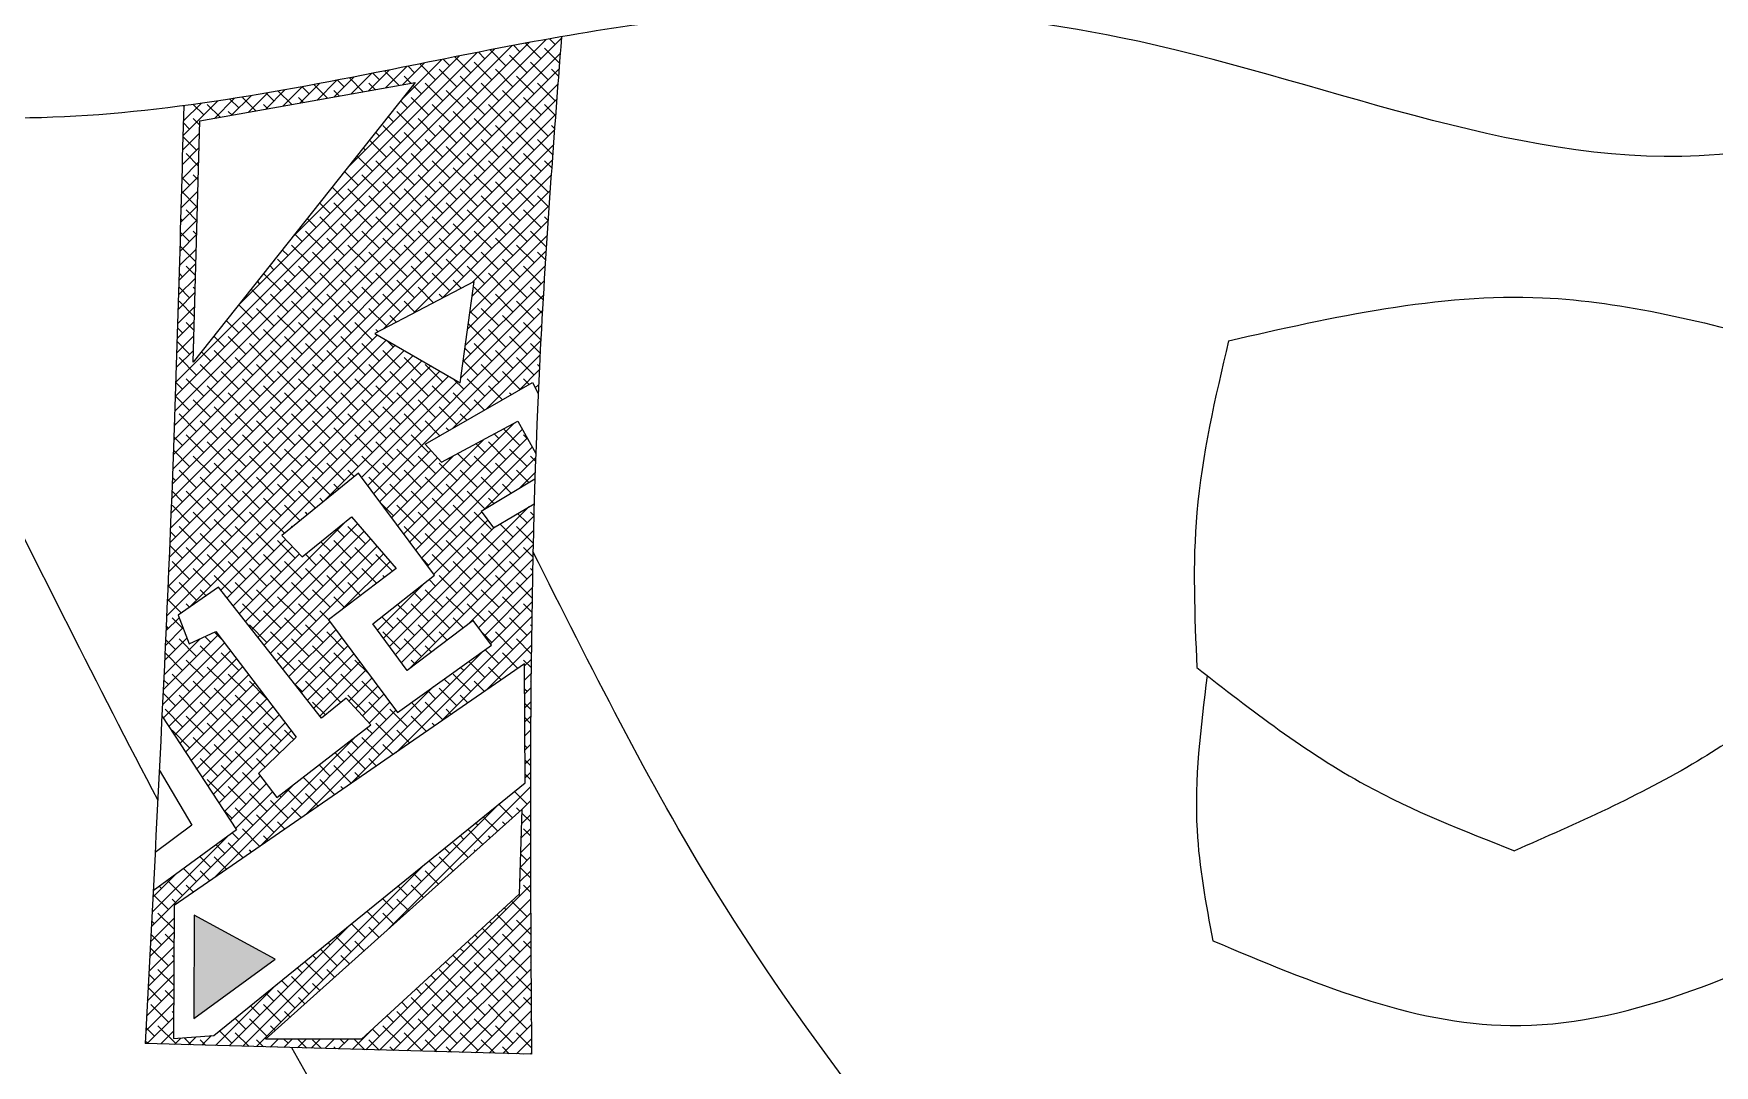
# Model space of a CAD drawing. Header units: inches. Extents: x -573 to 160, y -1 to 711.
# Drawn here: x 5.882 to 7.573, y 1.347 to 2.385 of the extents above; entities that cross this region are included whole.
import ezdxf

# ---------------------------------------------------------------- set-up
doc = ezdxf.new("R2010")
doc.units = ezdxf.units.IN
doc.header["$MEASUREMENT"] = 0
doc.layers.add('HarbyDwg', color=5, linetype='Continuous')

msp = doc.modelspace()

# ---------------------------------------------------------------- hatches: boundary and pattern name
at = {"layer": 'HarbyDwg'}
h = msp.add_hatch(color=256, dxfattribs=at)
h.dxf.hatch_style = 1
h.paths.add_polyline_path([(6.12521, 1.45403), (6.04377, 1.49827), (6.04322, 1.39449)])

# ---------------------------------------------------------------- linework, layer by layer
at = {"layer": 'HarbyDwg', "linetype": 'Continuous'}
for p, q in [((6.02362, 1.99051), (6.41302, 2.37992)), ((6.02413, 2.00517), (6.39792, 2.37896)), ((6.02463, 2.01981), (6.38064, 2.37581)), ((6.02512, 2.03444), (6.36324, 2.37256)), ((6.08767, 2.11113), (6.34576, 2.36922)), ((6.35729, 2.35247), (6.34139, 2.36837)), ((6.37143, 2.36661), (6.36513, 2.37292)), ((6.39265, 2.35954), (6.37704, 2.37515)), ((6.41114, 2.35519), (6.39618, 2.37015)), ((6.40679, 2.37368), (6.40097, 2.3795)), ((6.41314, 2.38147), (6.413, 2.38162)), ((6.0231, 1.97585), (6.41186, 2.36461)), ((6.14231, 2.17991), (6.32819, 2.3658)), ((6.19695, 2.24869), (6.31057, 2.36232)), ((6.23611, 2.33029), (6.25753, 2.3517)), ((6.25158, 2.31747), (6.29291, 2.35879)), ((6.25333, 2.33336), (6.27522, 2.35525)), ((6.26537, 2.3454), (6.25881, 2.35196)), ((6.28658, 2.33833), (6.27059, 2.35432)), ((6.30072, 2.35247), (6.29415, 2.35904)), ((6.32194, 2.3454), (6.30594, 2.3614)), ((6.34315, 2.33833), (6.32547, 2.35601)), ((6.33608, 2.35954), (6.32956, 2.36606)), ((6.37851, 2.3454), (6.36083, 2.36308)), ((6.39972, 2.33833), (6.38204, 2.35601)), ((6.02201, 1.94648), (6.40954, 2.33401)), ((6.02256, 1.96117), (6.4107, 2.34931)), ((6.15004, 2.31493), (6.16964, 2.33452)), ((6.17776, 2.31987), (6.16414, 2.33349)), ((6.16726, 2.318), (6.18709, 2.33783)), ((6.18447, 2.32107), (6.20461, 2.34121)), ((6.19466, 2.33126), (6.18793, 2.33799)), ((6.21376, 2.3263), (6.19978, 2.34027)), ((6.20169, 2.32414), (6.22221, 2.34467)), ((6.2189, 2.32721), (6.23985, 2.34817)), ((6.22576, 2.32844), (6.21941, 2.33479)), ((6.23001, 2.33833), (6.22343, 2.34491)), ((6.24976, 2.33272), (6.23523, 2.34725)), ((6.26176, 2.33486), (6.25476, 2.34186)), ((6.29365, 2.31711), (6.27597, 2.33479)), ((6.30779, 2.33126), (6.29012, 2.34893)), ((6.32901, 2.32419), (6.31133, 2.34186)), ((6.35022, 2.31711), (6.33254, 2.33479)), ((6.36436, 2.33126), (6.34669, 2.34893)), ((6.38558, 2.32419), (6.3679, 2.34186)), ((6.40679, 2.31711), (6.38911, 2.33479)), ((6.41015, 2.34204), (6.40325, 2.34893)), ((6.02145, 1.93177), (6.40839, 2.31871)), ((6.03232, 2.28206), (6.06732, 2.31706)), ((6.06398, 2.29957), (6.08404, 2.31963)), ((6.08859, 2.31004), (6.07969, 2.31895)), ((6.08119, 2.30264), (6.1009, 2.32235)), ((6.10575, 2.30702), (6.09213, 2.32065)), ((6.0984, 2.30571), (6.1179, 2.32521)), ((6.11562, 2.30878), (6.13503, 2.3282)), ((6.12395, 2.31711), (6.11615, 2.32491)), ((6.14175, 2.31345), (6.12821, 2.32699)), ((6.13283, 2.31186), (6.15228, 2.3313)), ((6.15376, 2.31559), (6.1487, 2.32065)), ((6.1593, 2.32419), (6.1522, 2.33129)), ((6.18976, 2.32201), (6.18405, 2.32772)), ((6.2583, 2.31004), (6.25127, 2.31707)), ((6.27951, 2.30297), (6.26183, 2.32065)), ((6.27244, 2.32419), (6.26379, 2.33284)), ((6.31487, 2.31004), (6.29719, 2.32772)), ((6.33608, 2.30297), (6.3184, 2.32065)), ((6.37143, 2.31004), (6.35376, 2.32772)), ((6.39265, 2.30297), (6.37497, 2.32065)), ((6.02087, 1.91706), (6.40725, 2.30343)), ((6.03271, 2.29659), (6.05077, 2.31465)), ((6.0331, 2.31112), (6.03438, 2.3124)), ((6.05324, 2.30297), (6.04269, 2.31352)), ((6.06975, 2.3006), (6.05677, 2.31358)), ((6.08175, 2.30274), (6.07798, 2.30651)), ((6.11775, 2.30917), (6.11334, 2.31358)), ((6.24416, 2.2959), (6.23875, 2.30131)), ((6.26537, 2.28883), (6.24769, 2.30651)), ((6.30072, 2.2959), (6.28305, 2.31358)), ((6.32194, 2.28883), (6.30426, 2.30651)), ((6.35729, 2.2959), (6.33961, 2.31358)), ((6.37851, 2.28883), (6.36083, 2.30651)), ((6.40718, 2.30258), (6.39618, 2.31358)), ((6.02029, 1.90233), (6.40611, 2.28815)), ((6.03193, 2.26753), (6.04892, 2.28452)), ((6.03909, 2.28883), (6.03267, 2.29525)), ((6.04916, 2.29291), (6.04263, 2.29944)), ((6.23001, 2.28176), (6.22622, 2.28555)), ((6.25123, 2.27469), (6.23355, 2.29237)), ((6.27244, 2.26762), (6.25476, 2.28529)), ((6.28658, 2.28176), (6.2689, 2.29944)), ((6.30779, 2.27469), (6.29012, 2.29237)), ((6.32901, 2.26762), (6.31133, 2.28529)), ((6.34315, 2.28176), (6.32547, 2.29944)), ((6.36436, 2.27469), (6.34669, 2.29237)), ((6.38558, 2.26762), (6.3679, 2.28529)), ((6.39972, 2.28176), (6.38204, 2.29944)), ((6.40621, 2.28941), (6.40325, 2.29237)), ((6.01969, 1.88759), (6.40499, 2.27289)), ((6.03154, 2.25299), (6.04852, 2.26997)), ((6.04617, 2.26762), (6.03231, 2.28148)), ((6.21587, 2.26762), (6.2137, 2.26979)), ((6.23708, 2.26055), (6.21996, 2.27767)), ((6.2583, 2.25347), (6.24062, 2.27115)), ((6.29365, 2.26055), (6.27597, 2.27822)), ((6.31487, 2.25347), (6.29719, 2.27115)), ((6.35022, 2.26055), (6.33254, 2.27822)), ((6.37143, 2.25347), (6.35376, 2.27115)), ((6.40427, 2.26306), (6.38911, 2.27822)), ((6.03115, 2.23846), (6.04811, 2.25542)), ((6.03202, 2.25347), (6.03157, 2.25393)), ((6.048, 2.25164), (6.03556, 2.26408)), ((6.20173, 2.25347), (6.20118, 2.25402)), ((6.22294, 2.2464), (6.20744, 2.2619)), ((6.24416, 2.23933), (6.22648, 2.25701)), ((6.23409, 2.08785), (6.40388, 2.25764)), ((6.26537, 2.23226), (6.24769, 2.24994)), ((6.27951, 2.2464), (6.26183, 2.26408)), ((6.30072, 2.23933), (6.28305, 2.25701)), ((6.32194, 2.23226), (6.30426, 2.24994)), ((6.33608, 2.2464), (6.3184, 2.26408)), ((6.35729, 2.23933), (6.33961, 2.25701)), ((6.37851, 2.23226), (6.36083, 2.24994)), ((6.39265, 2.2464), (6.37497, 2.26408)), ((6.40332, 2.24987), (6.39618, 2.25701)), ((6.03075, 2.22392), (6.0477, 2.24087)), ((6.03909, 2.23226), (6.0312, 2.24016)), ((6.04762, 2.23788), (6.04263, 2.24287)), ((6.2088, 2.23226), (6.19492, 2.24614)), ((6.23001, 2.22519), (6.21234, 2.24287)), ((6.25123, 2.21812), (6.23355, 2.2358)), ((6.26383, 2.10345), (6.40279, 2.2424)), ((6.28658, 2.22519), (6.2689, 2.24287)), ((6.30779, 2.21812), (6.29012, 2.2358)), ((6.34315, 2.22519), (6.32547, 2.24287)), ((6.36436, 2.21812), (6.34669, 2.2358)), ((6.39972, 2.22519), (6.38204, 2.24287)), ((6.03036, 2.20938), (6.0473, 2.22632)), ((6.04617, 2.21105), (6.03082, 2.22639)), ((6.19466, 2.21812), (6.1824, 2.23038)), ((6.21587, 2.21105), (6.19819, 2.22873)), ((6.23708, 2.20398), (6.21941, 2.22165)), ((6.27244, 2.21105), (6.25476, 2.22873)), ((6.29365, 2.20398), (6.27597, 2.22165)), ((6.29358, 2.11905), (6.40172, 2.22719)), ((6.32901, 2.21105), (6.31133, 2.22873)), ((6.35022, 2.20398), (6.33254, 2.22165)), ((6.38558, 2.21105), (6.3679, 2.22873)), ((6.40054, 2.21023), (6.38911, 2.22165)), ((6.02995, 2.19484), (6.04689, 2.21177)), ((6.03202, 2.19691), (6.03006, 2.19886)), ((6.04647, 2.1966), (6.03556, 2.20751)), ((6.16637, 2.18983), (6.15736, 2.19885)), ((6.18052, 2.20398), (6.16988, 2.21462)), ((6.18759, 2.18276), (6.16991, 2.20044)), ((6.20173, 2.19691), (6.18405, 2.21458)), ((6.22294, 2.18983), (6.20526, 2.20751)), ((6.24416, 2.18276), (6.22648, 2.20044)), ((6.2583, 2.19691), (6.24062, 2.21458)), ((6.27951, 2.18983), (6.26183, 2.20751)), ((6.30072, 2.18276), (6.28305, 2.20044)), ((6.31487, 2.19691), (6.29719, 2.21458)), ((6.33608, 2.18983), (6.3184, 2.20751)), ((6.32332, 2.13465), (6.40066, 2.21199)), ((6.35729, 2.18276), (6.33961, 2.20044)), ((6.37143, 2.19691), (6.35376, 2.21458)), ((6.39265, 2.18983), (6.37497, 2.20751)), ((6.39964, 2.19699), (6.39618, 2.20044)), ((6.02914, 2.16573), (6.04608, 2.18268)), ((6.02955, 2.18029), (6.04649, 2.19723)), ((6.03909, 2.17569), (6.02968, 2.18511)), ((6.04608, 2.18284), (6.04263, 2.1863)), ((6.15223, 2.17569), (6.14483, 2.18309)), ((6.17344, 2.16862), (6.15577, 2.1863)), ((6.2088, 2.17569), (6.19112, 2.19337)), ((6.23001, 2.16862), (6.21234, 2.1863)), ((6.26537, 2.17569), (6.24769, 2.19337)), ((6.28658, 2.16862), (6.2689, 2.1863)), ((6.32194, 2.17569), (6.30426, 2.19337)), ((6.32082, 2.10387), (6.39861, 2.18166)), ((6.32309, 2.12028), (6.39963, 2.19681)), ((6.34315, 2.16862), (6.32547, 2.1863)), ((6.37851, 2.17569), (6.36083, 2.19337)), ((6.39788, 2.17046), (6.38204, 2.1863)), ((6.02872, 2.15117), (6.04567, 2.16813)), ((6.04532, 2.15533), (6.02929, 2.17135)), ((6.13809, 2.16155), (6.13231, 2.16733)), ((6.1593, 2.15448), (6.14162, 2.17216)), ((6.18052, 2.14741), (6.16284, 2.16509)), ((6.19466, 2.16155), (6.17698, 2.17923)), ((6.21587, 2.15448), (6.19819, 2.17216)), ((6.23708, 2.14741), (6.21941, 2.16509)), ((6.25123, 2.16155), (6.23355, 2.17923)), ((6.27244, 2.15448), (6.25476, 2.17216)), ((6.29365, 2.14741), (6.27597, 2.16509)), ((6.30779, 2.16155), (6.29012, 2.17923)), ((6.32901, 2.15448), (6.31133, 2.17216)), ((6.31855, 2.08745), (6.39763, 2.16653)), ((6.35022, 2.14741), (6.33254, 2.16509)), ((6.36436, 2.16155), (6.34669, 2.17923)), ((6.38558, 2.15448), (6.3679, 2.17216)), ((6.39703, 2.15717), (6.38911, 2.16509)), ((6.0283, 2.13661), (6.04527, 2.15358)), ((6.04493, 2.14157), (6.03556, 2.15094)), ((6.12395, 2.14741), (6.11979, 2.15157)), ((6.14516, 2.14034), (6.12748, 2.15802)), ((6.16637, 2.13327), (6.1487, 2.15094)), ((6.20173, 2.14034), (6.18405, 2.15802)), ((6.22294, 2.13327), (6.20526, 2.15094)), ((6.2583, 2.14034), (6.24062, 2.15802)), ((6.27951, 2.13327), (6.26183, 2.15094)), ((6.31487, 2.14034), (6.29719, 2.15802)), ((6.31628, 2.07104), (6.39667, 2.15143)), ((6.33608, 2.13327), (6.3184, 2.15094)), ((6.37143, 2.14034), (6.35376, 2.15802)), ((6.39265, 2.13327), (6.37497, 2.15094)), ((6.02787, 2.12204), (6.04486, 2.13903)), ((6.03202, 2.14034), (6.02851, 2.14385)), ((6.1098, 2.13327), (6.10727, 2.1358)), ((6.13102, 2.1262), (6.11353, 2.14368)), ((6.15223, 2.11912), (6.13455, 2.1368)), ((6.18759, 2.1262), (6.16991, 2.14387)), ((6.2088, 2.11912), (6.19112, 2.1368)), ((6.24416, 2.1262), (6.22648, 2.14387)), ((6.26537, 2.11912), (6.24769, 2.1368)), ((6.30072, 2.1262), (6.28305, 2.14387)), ((6.31223, 2.12883), (6.30426, 2.1368)), ((6.31401, 2.05462), (6.39573, 2.13635)), ((6.35729, 2.1262), (6.33961, 2.14387)), ((6.37851, 2.11912), (6.36083, 2.1368)), ((6.39619, 2.14386), (6.39618, 2.14387)), ((6.02743, 2.10746), (6.04446, 2.12449)), ((6.03909, 2.11912), (6.0281, 2.13011)), ((6.04378, 2.1003), (6.02849, 2.11559)), ((6.04455, 2.12781), (6.04263, 2.12973)), ((6.09566, 2.11912), (6.09475, 2.12004)), ((6.11688, 2.11205), (6.10101, 2.12792)), ((6.13809, 2.10498), (6.12041, 2.12266)), ((6.1593, 2.09791), (6.14162, 2.11559)), ((6.17344, 2.11205), (6.15577, 2.12973)), ((6.19466, 2.10498), (6.17698, 2.12266)), ((6.21587, 2.09791), (6.19819, 2.11559)), ((6.23001, 2.11205), (6.21234, 2.12973)), ((6.25123, 2.10498), (6.23355, 2.12266)), ((6.26585, 2.1045), (6.25476, 2.11559)), ((6.2844, 2.11423), (6.2689, 2.12973)), ((6.29368, 2.1191), (6.29012, 2.12266)), ((6.31173, 2.03821), (6.39483, 2.12131)), ((6.34315, 2.11205), (6.32547, 2.12973)), ((6.36436, 2.10498), (6.34669, 2.12266)), ((6.38558, 2.09791), (6.3679, 2.11559)), ((6.39459, 2.11718), (6.38204, 2.12973)), ((6.02699, 2.09287), (6.04405, 2.10994)), ((6.10273, 2.09791), (6.08849, 2.11216)), ((6.12395, 2.09084), (6.10627, 2.10852)), ((6.14516, 2.08377), (6.12748, 2.10145)), ((6.18052, 2.09084), (6.16284, 2.10852)), ((6.20173, 2.08377), (6.18405, 2.10145)), ((6.21822, 1.93055), (6.39396, 2.10629)), ((6.23708, 2.09084), (6.21941, 2.10852)), ((6.24729, 2.09477), (6.24062, 2.10145)), ((6.32901, 2.09791), (6.32109, 2.10583)), ((6.35022, 2.09084), (6.33254, 2.10852)), ((6.37143, 2.08377), (6.35376, 2.10145)), ((6.39382, 2.10381), (6.38911, 2.10852)), ((6.01909, 1.87284), (6.22799, 2.08175)), ((6.02607, 2.06368), (6.04324, 2.08084)), ((6.02653, 2.07828), (6.04364, 2.09539)), ((6.03202, 2.08377), (6.02686, 2.08893)), ((6.0434, 2.08654), (6.03556, 2.09438)), ((6.07445, 2.06963), (6.06344, 2.08063)), ((6.08859, 2.08377), (6.07596, 2.0964)), ((6.09566, 2.06256), (6.07798, 2.08023)), ((6.1098, 2.0767), (6.09213, 2.09438)), ((6.13102, 2.06963), (6.11334, 2.0873)), ((6.15223, 2.06256), (6.13455, 2.08023)), ((6.16637, 2.0767), (6.1487, 2.09438)), ((6.18759, 2.06963), (6.16991, 2.0873)), ((6.2088, 2.06256), (6.19112, 2.08023)), ((6.22294, 2.0767), (6.20526, 2.09438)), ((6.22426, 1.92245), (6.39312, 2.09131)), ((6.22874, 2.08504), (6.22648, 2.0873)), ((6.33608, 2.0767), (6.31937, 2.0934)), ((6.35729, 2.06963), (6.33961, 2.0873)), ((6.37851, 2.06256), (6.36083, 2.08023)), ((6.39235, 2.07699), (6.37497, 2.09438)), ((6.0172, 1.82853), (6.25487, 2.0662)), ((6.01784, 1.84331), (6.24591, 2.07138)), ((6.01847, 1.85808), (6.23695, 2.07657)), ((6.0256, 2.04907), (6.04283, 2.06629)), ((6.03909, 2.06256), (6.02644, 2.07521)), ((6.04301, 2.07278), (6.04263, 2.07316)), ((6.06031, 2.05548), (6.05092, 2.06487)), ((6.08152, 2.04841), (6.06384, 2.06609)), ((6.11688, 2.05548), (6.0992, 2.07316)), ((6.13809, 2.04841), (6.12041, 2.06609)), ((6.17344, 2.05548), (6.15577, 2.07316)), ((6.19466, 2.04841), (6.17698, 2.06609)), ((6.23001, 2.05548), (6.21234, 2.07316)), ((6.25123, 2.04841), (6.23355, 2.06609)), ((6.24416, 2.06963), (6.23758, 2.07621)), ((6.30397, 1.98802), (6.39232, 2.07637)), ((6.32194, 2.06256), (6.31593, 2.06856)), ((6.34315, 2.05548), (6.32547, 2.07316)), ((6.36436, 2.04841), (6.34669, 2.06609)), ((6.39166, 2.06355), (6.38204, 2.07316)), ((6.0159, 1.79895), (6.27279, 2.05584)), ((6.01656, 1.81374), (6.26383, 2.06102)), ((6.04617, 2.04134), (6.02849, 2.05902)), ((6.0394, 1.8083), (6.28175, 2.05066)), ((6.06738, 2.03427), (6.0497, 2.05195)), ((6.10273, 2.04134), (6.08506, 2.05902)), ((6.12395, 2.03427), (6.10627, 2.05195)), ((6.1593, 2.04134), (6.14162, 2.05902)), ((6.18052, 2.03427), (6.16284, 2.05195)), ((6.21587, 2.04134), (6.19819, 2.05902)), ((6.23708, 2.03427), (6.21941, 2.05195)), ((6.27244, 2.04134), (6.25476, 2.05902)), ((6.29365, 2.03427), (6.27597, 2.05195)), ((6.32901, 2.04134), (6.31421, 2.05614)), ((6.35022, 2.03427), (6.33254, 2.05195)), ((6.33725, 2.00716), (6.39155, 2.06146)), ((6.38558, 2.04134), (6.3679, 2.05902)), ((6.37054, 2.0263), (6.39082, 2.04659)), ((6.39099, 2.05007), (6.38911, 2.05195)), ((6.03202, 2.0272), (6.02511, 2.03411)), ((6.05324, 2.02013), (6.03556, 2.03781)), ((6.07445, 2.01306), (6.05677, 2.03074)), ((6.07056, 1.82532), (6.29071, 2.04547)), ((6.08859, 2.0272), (6.07091, 2.04488)), ((6.1098, 2.02013), (6.09213, 2.03781)), ((6.13102, 2.01306), (6.11334, 2.03074)), ((6.14516, 2.0272), (6.12748, 2.04488)), ((6.16637, 2.02013), (6.1487, 2.03781)), ((6.18759, 2.01306), (6.16991, 2.03074)), ((6.17349, 1.91411), (6.29967, 2.04029)), ((6.20173, 2.0272), (6.18405, 2.04488)), ((6.22294, 2.02013), (6.20526, 2.03781)), ((6.21218, 1.93865), (6.30863, 2.03511)), ((6.24416, 2.01306), (6.22648, 2.03074)), ((6.2583, 2.0272), (6.24062, 2.04488)), ((6.27951, 2.02013), (6.26183, 2.03781)), ((6.30072, 2.01306), (6.28305, 2.03074)), ((6.31487, 2.0272), (6.30466, 2.03741)), ((6.33608, 2.02013), (6.3184, 2.03781)), ((6.35372, 2.01663), (6.33961, 2.03074)), ((6.37143, 2.0272), (6.35376, 2.04488)), ((6.38066, 2.03212), (6.37497, 2.03781)), ((6.38683, 2.02846), (6.39013, 2.03175)), ((6.03909, 2.00599), (6.02465, 2.02043)), ((6.06031, 1.99892), (6.04263, 2.01659)), ((6.09566, 2.00599), (6.07798, 2.02366)), ((6.11688, 1.99892), (6.0992, 2.01659)), ((6.15223, 2.00599), (6.13455, 2.02366)), ((6.17344, 1.99892), (6.15577, 2.01659)), ((6.2088, 2.00599), (6.19112, 2.02366)), ((6.23001, 1.99892), (6.21234, 2.01659)), ((6.26537, 2.00599), (6.24769, 2.02366)), ((6.28658, 1.99892), (6.2689, 2.01659)), ((6.32194, 2.00599), (6.30426, 2.02366)), ((6.33576, 2.0063), (6.32547, 2.01659)), ((6.3627, 2.02179), (6.36083, 2.02366)), ((6.38974, 2.02304), (6.38967, 2.02311)), ((6.04617, 1.98477), (6.02849, 2.00245)), ((6.06738, 1.9777), (6.0497, 1.99538)), ((6.08152, 1.99185), (6.06384, 2.00952)), ((6.10273, 1.98477), (6.08506, 2.00245)), ((6.12395, 1.9777), (6.10627, 1.99538)), ((6.13809, 1.99185), (6.12041, 2.00952)), ((6.1593, 1.98477), (6.14162, 2.00245)), ((6.18052, 1.9777), (6.16284, 1.99538)), ((6.19466, 1.99185), (6.17698, 2.00952)), ((6.21587, 1.98477), (6.19819, 2.00245)), ((6.23708, 1.9777), (6.21941, 1.99538)), ((6.25123, 1.99185), (6.23355, 2.00952)), ((6.27244, 1.98477), (6.25476, 2.00245)), ((6.29087, 1.98049), (6.27597, 1.99538)), ((6.30779, 1.99185), (6.29012, 2.00952)), ((6.3178, 1.99598), (6.31133, 2.00245)), ((6.03202, 1.97063), (6.02322, 1.97943)), ((6.02495, 1.99185), (6.02371, 1.99309)), ((6.05324, 1.96356), (6.03556, 1.98124)), ((6.08859, 1.97063), (6.07091, 1.98831)), ((6.1098, 1.96356), (6.09213, 1.98124)), ((6.14516, 1.97063), (6.12748, 1.98831)), ((6.16637, 1.96356), (6.1487, 1.98124)), ((6.20173, 1.97063), (6.18405, 1.98831)), ((6.22294, 1.96356), (6.20526, 1.98124)), ((6.2583, 1.97063), (6.24062, 1.98831)), ((6.25446, 1.88194), (6.36592, 1.99341)), ((6.2605, 1.87384), (6.3738, 1.98714)), ((6.27951, 1.96356), (6.26183, 1.98124)), ((6.29985, 1.98565), (6.29719, 1.98831)), ((6.35022, 1.9777), (6.34549, 1.98243)), ((6.37143, 1.97063), (6.35469, 1.98737)), ((6.36436, 1.99185), (6.36389, 1.99232)), ((6.37952, 1.97668), (6.37497, 1.98124)), ((6.03909, 1.94942), (6.02273, 1.96578)), ((6.07445, 1.95649), (6.05677, 1.97417)), ((6.09566, 1.94942), (6.07798, 1.9671)), ((6.13102, 1.95649), (6.11334, 1.97417)), ((6.15223, 1.94942), (6.13455, 1.9671)), ((6.18759, 1.95649), (6.16991, 1.97417)), ((6.2088, 1.94942), (6.19112, 1.9671)), ((6.24416, 1.95649), (6.22648, 1.97417)), ((6.2303, 1.91435), (6.28164, 1.9657)), ((6.26537, 1.94942), (6.24769, 1.9671)), ((6.24842, 1.89004), (6.33538, 1.977)), ((6.26654, 1.86574), (6.3788, 1.978)), ((6.27258, 1.85763), (6.38381, 1.96886)), ((6.32194, 1.94942), (6.30869, 1.96267)), ((6.33608, 1.96356), (6.32709, 1.97255)), ((6.35729, 1.95649), (6.33961, 1.97417)), ((6.37851, 1.94942), (6.36083, 1.9671)), ((6.04617, 1.92821), (6.02849, 1.94588)), ((6.06031, 1.94235), (6.04263, 1.96003)), ((6.08152, 1.93528), (6.06384, 1.95295)), ((6.10273, 1.92821), (6.08506, 1.94588)), ((6.11688, 1.94235), (6.0992, 1.96003)), ((6.13809, 1.93528), (6.12041, 1.95295)), ((6.1593, 1.92821), (6.14162, 1.94588)), ((6.17344, 1.94235), (6.15577, 1.96003)), ((6.19466, 1.93528), (6.17698, 1.95295)), ((6.20466, 1.93942), (6.19819, 1.94588)), ((6.23001, 1.94235), (6.21234, 1.96003)), ((6.25123, 1.93528), (6.23355, 1.95295)), ((6.23634, 1.90625), (6.28844, 1.95834)), ((6.24238, 1.89814), (6.30483, 1.96059)), ((6.27244, 1.92821), (6.25476, 1.94588)), ((6.28658, 1.94235), (6.2689, 1.96003)), ((6.30779, 1.93528), (6.29012, 1.95295)), ((6.30072, 1.95649), (6.29949, 1.95773)), ((6.32901, 1.92821), (6.31133, 1.94588)), ((6.34315, 1.94235), (6.32547, 1.96003)), ((6.33566, 1.90657), (6.38718, 1.95809)), ((6.36436, 1.93528), (6.34669, 1.95295)), ((6.38032, 1.93347), (6.3679, 1.94588)), ((6.38707, 1.95499), (6.38204, 1.96003)), ((6.02495, 1.93528), (6.02171, 1.93852)), ((6.06738, 1.92113), (6.0497, 1.93881)), ((6.08859, 1.91406), (6.07091, 1.93174)), ((6.12395, 1.92113), (6.10627, 1.93881)), ((6.14516, 1.91406), (6.12748, 1.93174)), ((6.18052, 1.92113), (6.16284, 1.93881)), ((6.18905, 1.92674), (6.18405, 1.93174)), ((6.23708, 1.92113), (6.21941, 1.93881)), ((6.2583, 1.91406), (6.24062, 1.93174)), ((6.29365, 1.92113), (6.27597, 1.93881)), ((6.31487, 1.91406), (6.29719, 1.93174)), ((6.35022, 1.92113), (6.33254, 1.93881)), ((6.36266, 1.92283), (6.35376, 1.93174)), ((6.37121, 1.92799), (6.38669, 1.94346)), ((6.03202, 1.91406), (6.02118, 1.92491)), ((6.05324, 1.90699), (6.03556, 1.92467)), ((6.07445, 1.89992), (6.05677, 1.9176)), ((6.1098, 1.90699), (6.09213, 1.92467)), ((6.13102, 1.89992), (6.11334, 1.9176)), ((6.16563, 1.90773), (6.1487, 1.92467)), ((6.17344, 1.91407), (6.16991, 1.9176)), ((6.24416, 1.89992), (6.23197, 1.91211)), ((6.27951, 1.90699), (6.26183, 1.92467)), ((6.30072, 1.89992), (6.28305, 1.9176)), ((6.33608, 1.90699), (6.3184, 1.92467)), ((6.34501, 1.9122), (6.33961, 1.9176)), ((6.03909, 1.89285), (6.02142, 1.91053)), ((6.06031, 1.88578), (6.04263, 1.90346)), ((6.08152, 1.87871), (6.06384, 1.89639)), ((6.09566, 1.89285), (6.07798, 1.91053)), ((6.11688, 1.88578), (6.0992, 1.90346)), ((6.13441, 1.88238), (6.12041, 1.89639)), ((6.15002, 1.89506), (6.13455, 1.91053)), ((6.15783, 1.90139), (6.15577, 1.90346)), ((6.24013, 1.76861), (6.38066, 1.90915)), ((6.24612, 1.76047), (6.38539, 1.89973)), ((6.26537, 1.89285), (6.24769, 1.91053)), ((6.28658, 1.88578), (6.2689, 1.90346)), ((6.27862, 1.84953), (6.33292, 1.90383)), ((6.28466, 1.84143), (6.33895, 1.89572)), ((6.30779, 1.87871), (6.29012, 1.89639)), ((6.32194, 1.89285), (6.30426, 1.91053)), ((6.34315, 1.88578), (6.32547, 1.90346)), ((6.37851, 1.89285), (6.36905, 1.90231)), ((6.3854, 1.9001), (6.38204, 1.90346)), ((6.02495, 1.87871), (6.01955, 1.88411)), ((6.04617, 1.87164), (6.02849, 1.88931)), ((6.06738, 1.86457), (6.0497, 1.88224)), ((6.10273, 1.87164), (6.08506, 1.88931)), ((6.09546, 1.79365), (6.1945, 1.89269)), ((6.10168, 1.78573), (6.20797, 1.89202)), ((6.12395, 1.86457), (6.10627, 1.88224)), ((6.1079, 1.77781), (6.21454, 1.88445)), ((6.11413, 1.76989), (6.22111, 1.87687)), ((6.14222, 1.88872), (6.14162, 1.88931)), ((6.19466, 1.87871), (6.18684, 1.88653)), ((6.21587, 1.87164), (6.19819, 1.88931)), ((6.23413, 1.77676), (6.34627, 1.8889)), ((6.25212, 1.75232), (6.38501, 1.88521)), ((6.27244, 1.87164), (6.25476, 1.88931)), ((6.29365, 1.86457), (6.27597, 1.88224)), ((6.32901, 1.87164), (6.31133, 1.88931)), ((6.35022, 1.86457), (6.33254, 1.88224)), ((6.36436, 1.87871), (6.35124, 1.89183)), ((6.3847, 1.87252), (6.3679, 1.88931)), ((6.03202, 1.85749), (6.01899, 1.87053)), ((6.05324, 1.85042), (6.03556, 1.8681)), ((6.07445, 1.84335), (6.05677, 1.86103)), ((6.08859, 1.85749), (6.07091, 1.87517)), ((6.07679, 1.81741), (6.13557, 1.87619)), ((6.08301, 1.80949), (6.14253, 1.86901)), ((6.08923, 1.80157), (6.14949, 1.86182)), ((6.1098, 1.85042), (6.09213, 1.8681)), ((6.13102, 1.84335), (6.11334, 1.86103)), ((6.12035, 1.76197), (6.22768, 1.8693)), ((6.12657, 1.75406), (6.23424, 1.86173)), ((6.14516, 1.85749), (6.12748, 1.87517)), ((6.16637, 1.85042), (6.1555, 1.8613)), ((6.18759, 1.84335), (6.16991, 1.86103)), ((6.18052, 1.86457), (6.17117, 1.87391)), ((6.20173, 1.85749), (6.18405, 1.87517)), ((6.22294, 1.85042), (6.20526, 1.8681)), ((6.24323, 1.84428), (6.22648, 1.86103)), ((6.25926, 1.74532), (6.38466, 1.87072)), ((6.30072, 1.84335), (6.28305, 1.86103)), ((6.31487, 1.85749), (6.29719, 1.87517)), ((6.33608, 1.85042), (6.3184, 1.8681)), ((6.35729, 1.84335), (6.33961, 1.86103)), ((6.37143, 1.85749), (6.35376, 1.87517)), ((6.38438, 1.85869), (6.37497, 1.8681)), ((6.01788, 1.84335), (6.01785, 1.84339)), ((6.03909, 1.83628), (6.02142, 1.85396)), ((6.06031, 1.82921), (6.04263, 1.84689)), ((6.09566, 1.83628), (6.07798, 1.85396)), ((6.11688, 1.82921), (6.0992, 1.84689)), ((6.15223, 1.83628), (6.13455, 1.85396)), ((6.17344, 1.82921), (6.15577, 1.84689)), ((6.2088, 1.83628), (6.19112, 1.85396)), ((6.19264, 1.80598), (6.24081, 1.85415)), ((6.22713, 1.83209), (6.21234, 1.84689)), ((6.27951, 1.85042), (6.2734, 1.85654)), ((6.32194, 1.83628), (6.30426, 1.85396)), ((6.31816, 1.79007), (6.38433, 1.85625)), ((6.34315, 1.82921), (6.32547, 1.84689)), ((6.37851, 1.83628), (6.36083, 1.85396)), ((6.38409, 1.84484), (6.38204, 1.84689)), ((6.02495, 1.82214), (6.01726, 1.82983)), ((6.04617, 1.81507), (6.02849, 1.83275)), ((6.08152, 1.82214), (6.06384, 1.83982)), ((6.10273, 1.81507), (6.08506, 1.83275)), ((6.13809, 1.82214), (6.12041, 1.83982)), ((6.1593, 1.81507), (6.14162, 1.83275)), ((6.19466, 1.82214), (6.17698, 1.83982)), ((6.21103, 1.81991), (6.19819, 1.83275)), ((6.22814, 1.78491), (6.27538, 1.83215)), ((6.23518, 1.83819), (6.23355, 1.83982)), ((6.28658, 1.82921), (6.28, 1.83579)), ((6.30779, 1.82214), (6.29012, 1.83982)), ((6.32901, 1.81507), (6.31133, 1.83275)), ((6.32966, 1.78744), (6.38403, 1.8418)), ((6.33572, 1.77936), (6.38375, 1.82738)), ((6.36436, 1.82214), (6.34669, 1.83982)), ((6.38356, 1.81708), (6.3679, 1.83275)), ((6.03069, 1.80226), (6.01667, 1.81628)), ((6.03904, 1.80805), (6.03556, 1.81153)), ((6.05573, 1.81964), (6.0497, 1.82567)), ((6.1098, 1.79386), (6.09213, 1.81153)), ((6.12395, 1.808), (6.10627, 1.82567)), ((6.14516, 1.80093), (6.12748, 1.8186)), ((6.16637, 1.79386), (6.1487, 1.81153)), ((6.18052, 1.808), (6.16284, 1.82567)), ((6.19494, 1.80772), (6.18405, 1.8186)), ((6.2583, 1.80093), (6.24837, 1.81086)), ((6.27951, 1.79386), (6.26183, 1.81153)), ((6.27244, 1.81507), (6.26418, 1.82332)), ((6.29365, 1.808), (6.27597, 1.82567)), ((6.31487, 1.80093), (6.29719, 1.8186)), ((6.33608, 1.79386), (6.3184, 1.81153)), ((6.35022, 1.808), (6.33254, 1.82567)), ((6.34179, 1.77128), (6.38349, 1.81299)), ((6.37143, 1.80093), (6.35376, 1.8186)), ((6.38333, 1.80317), (6.37497, 1.81153)), ((6.01523, 1.78414), (6.02851, 1.79741)), ((6.03289, 1.78592), (6.02142, 1.79739)), ((6.13102, 1.78678), (6.11334, 1.80446)), ((6.1328, 1.74614), (6.18009, 1.79343)), ((6.15223, 1.77971), (6.13455, 1.79739)), ((6.17884, 1.79553), (6.16991, 1.80446)), ((6.24416, 1.78678), (6.23255, 1.79839)), ((6.24638, 1.66173), (6.38326, 1.79861)), ((6.26537, 1.77971), (6.24769, 1.79739)), ((6.30072, 1.78678), (6.28305, 1.80446)), ((6.31442, 1.78723), (6.30426, 1.79739)), ((6.35729, 1.78678), (6.33961, 1.80446)), ((6.37851, 1.77971), (6.36083, 1.79739)), ((6.01248, 1.72482), (6.06792, 1.78025)), ((6.01318, 1.73966), (6.0498, 1.77627)), ((6.01388, 1.75449), (6.03631, 1.77693)), ((6.01456, 1.76932), (6.03241, 1.78717)), ((6.02495, 1.76557), (6.01485, 1.77567)), ((6.01788, 1.78678), (6.01546, 1.7892)), ((6.04617, 1.7585), (6.02849, 1.77618)), ((6.06031, 1.77264), (6.05451, 1.77844)), ((6.07135, 1.77574), (6.06418, 1.78291)), ((6.11688, 1.77264), (6.0992, 1.79032)), ((6.13809, 1.76557), (6.12041, 1.78325)), ((6.13902, 1.73822), (6.18614, 1.78534)), ((6.1593, 1.7585), (6.14162, 1.77618)), ((6.14524, 1.7303), (6.1922, 1.77725)), ((6.17344, 1.77264), (6.15577, 1.79032)), ((6.19466, 1.76557), (6.17698, 1.78325)), ((6.25123, 1.76557), (6.23355, 1.78325)), ((6.27244, 1.7585), (6.25476, 1.77618)), ((6.28658, 1.77264), (6.2689, 1.79032)), ((6.29834, 1.77502), (6.29012, 1.78325)), ((6.29192, 1.69313), (6.38305, 1.78426)), ((6.34315, 1.77264), (6.33359, 1.7822)), ((6.36436, 1.76557), (6.34669, 1.78325)), ((6.38275, 1.76132), (6.3679, 1.77618)), ((6.38312, 1.78924), (6.38204, 1.79032)), ((6.01178, 1.70997), (6.07403, 1.77222)), ((6.01259, 1.69664), (6.08014, 1.76419)), ((6.03202, 1.74436), (6.01435, 1.76204)), ((6.06738, 1.75143), (6.0497, 1.76911)), ((6.08859, 1.74436), (6.07091, 1.76204)), ((6.14516, 1.74436), (6.12748, 1.76204)), ((6.15147, 1.72238), (6.19825, 1.76916)), ((6.15769, 1.71446), (6.20431, 1.76108)), ((6.18052, 1.75143), (6.16284, 1.76911)), ((6.20173, 1.74436), (6.18405, 1.76204)), ((6.20085, 1.63034), (6.33414, 1.76364)), ((6.28227, 1.76281), (6.27597, 1.76911)), ((6.32901, 1.7585), (6.32815, 1.75935)), ((6.35022, 1.75143), (6.3364, 1.76525)), ((6.33746, 1.72452), (6.38286, 1.76993)), ((6.36931, 1.74648), (6.35376, 1.76204)), ((6.01818, 1.68809), (6.08624, 1.75615)), ((6.02378, 1.67954), (6.09235, 1.74812)), ((6.05324, 1.73729), (6.03556, 1.75496)), ((6.07445, 1.73022), (6.05677, 1.74789)), ((6.16637, 1.73729), (6.1487, 1.75496)), ((6.16391, 1.70654), (6.21036, 1.75299)), ((6.18759, 1.73022), (6.16991, 1.74789)), ((6.17014, 1.69862), (6.21642, 1.7449)), ((6.21966, 1.74056), (6.20526, 1.75496)), ((6.25817, 1.74449), (6.25708, 1.74558)), ((6.2662, 1.7506), (6.26183, 1.75496)), ((6.31487, 1.74436), (6.31166, 1.74756)), ((6.33608, 1.73729), (6.31991, 1.75346)), ((6.35257, 1.73494), (6.33961, 1.74789)), ((6.3826, 1.74734), (6.37497, 1.75496)), ((6.37611, 1.74904), (6.38269, 1.75561)), ((6.01788, 1.73022), (6.01297, 1.73513)), ((6.03909, 1.72314), (6.02142, 1.74082)), ((6.02937, 1.67099), (6.09846, 1.74008)), ((6.03496, 1.66245), (6.10457, 1.73205)), ((6.06031, 1.71607), (6.04263, 1.73375)), ((6.08152, 1.709), (6.06384, 1.72668)), ((6.09566, 1.72314), (6.07798, 1.74082)), ((6.1162, 1.71675), (6.0992, 1.73375)), ((6.15223, 1.72314), (6.14586, 1.72951)), ((6.15531, 1.59895), (6.28456, 1.72819)), ((6.17344, 1.71607), (6.15577, 1.73375)), ((6.19129, 1.71237), (6.17698, 1.72668)), ((6.2088, 1.72314), (6.19112, 1.74082)), ((6.1993, 1.71364), (6.22247, 1.73682)), ((6.20609, 1.70629), (6.22853, 1.72873)), ((6.23001, 1.71607), (6.21234, 1.73375)), ((6.30779, 1.709), (6.29012, 1.72668)), ((6.30072, 1.73022), (6.29517, 1.73577)), ((6.32194, 1.72314), (6.30426, 1.74082)), ((6.33583, 1.7234), (6.32547, 1.73375)), ((6.36094, 1.74071), (6.36083, 1.74082)), ((6.37618, 1.73496), (6.38254, 1.74132)), ((6.37851, 1.72314), (6.37622, 1.72543)), ((6.37624, 1.72088), (6.3824, 1.72704)), ((6.38246, 1.73333), (6.38204, 1.73375)), ((6.02495, 1.709), (6.01233, 1.72162)), ((6.04617, 1.70193), (6.02849, 1.71961)), ((6.04056, 1.6539), (6.11068, 1.72402)), ((6.04615, 1.64535), (6.11678, 1.71598)), ((6.06738, 1.69486), (6.0497, 1.71254)), ((6.05175, 1.6368), (6.12289, 1.70795)), ((6.10273, 1.70193), (6.08506, 1.71961)), ((6.12395, 1.69486), (6.10627, 1.71254)), ((6.17562, 1.69976), (6.16284, 1.71254)), ((6.21587, 1.70193), (6.19819, 1.71961)), ((6.21288, 1.69894), (6.23458, 1.72064)), ((6.23708, 1.69486), (6.21941, 1.71254)), ((6.21967, 1.69159), (6.24064, 1.71255)), ((6.27244, 1.70193), (6.26218, 1.71219)), ((6.29365, 1.69486), (6.27597, 1.71254)), ((6.28658, 1.71607), (6.27867, 1.72398)), ((6.31908, 1.71186), (6.31133, 1.71961)), ((6.38223, 1.70527), (6.37629, 1.71122)), ((6.37631, 1.7068), (6.38229, 1.71278)), ((6.03202, 1.68779), (6.01435, 1.70547)), ((6.05324, 1.68072), (6.03556, 1.6984)), ((6.07445, 1.67365), (6.05677, 1.69132)), ((6.05734, 1.62825), (6.129, 1.69991)), ((6.06293, 1.61971), (6.13511, 1.69188)), ((6.08859, 1.68779), (6.07091, 1.70547)), ((6.1098, 1.68072), (6.09213, 1.6984)), ((6.10978, 1.56755), (6.24669, 1.70447)), ((6.13102, 1.67365), (6.11334, 1.69132)), ((6.24416, 1.67365), (6.22648, 1.69132)), ((6.2583, 1.68779), (6.24062, 1.70547)), ((6.27723, 1.683), (6.26183, 1.6984)), ((6.2856, 1.68877), (6.28305, 1.69132)), ((6.30234, 1.70031), (6.29719, 1.70547)), ((6.38214, 1.69122), (6.37635, 1.69701)), ((6.37637, 1.69273), (6.38219, 1.69854)), ((6.03909, 1.66658), (6.02142, 1.68425)), ((6.06031, 1.6595), (6.04263, 1.67718)), ((6.06424, 1.53616), (6.20554, 1.67746)), ((6.06853, 1.61116), (6.14122, 1.68385)), ((6.09566, 1.66658), (6.07798, 1.68425)), ((6.11688, 1.6595), (6.0992, 1.67718)), ((6.1438, 1.67501), (6.13455, 1.68425)), ((6.2088, 1.66658), (6.20124, 1.67413)), ((6.23001, 1.6595), (6.21234, 1.67718)), ((6.22294, 1.68072), (6.21719, 1.68647)), ((6.26049, 1.67146), (6.24769, 1.68425)), ((6.37644, 1.67865), (6.3821, 1.68432)), ((6.38207, 1.67716), (6.38204, 1.67718)), ((6.08152, 1.65243), (6.06384, 1.67011)), ((6.10273, 1.64536), (6.08506, 1.66304)), ((6.12939, 1.66113), (6.12041, 1.67011)), ((6.19466, 1.65243), (6.18529, 1.6618)), ((6.21587, 1.64536), (6.19819, 1.66304)), ((6.24375, 1.65991), (6.23355, 1.67011)), ((6.37851, 1.66658), (6.37648, 1.6686)), ((6.3765, 1.66457), (6.38204, 1.67011)), ((6.04617, 1.64536), (6.0461, 1.64543)), ((6.06738, 1.63829), (6.0497, 1.65597)), ((6.08859, 1.63122), (6.07091, 1.6489)), ((6.1098, 1.62415), (6.09213, 1.64183)), ((6.11498, 1.64726), (6.10627, 1.65597)), ((6.18052, 1.63829), (6.16934, 1.64947)), ((6.20173, 1.63122), (6.18405, 1.6489)), ((6.21026, 1.63683), (6.20526, 1.64183)), ((6.227, 1.64837), (6.21941, 1.65597)), ((6.38196, 1.64898), (6.37655, 1.65439)), ((6.37657, 1.65049), (6.38198, 1.65591)), ((6.38193, 1.63487), (6.37661, 1.64018)), ((6.37663, 1.63642), (6.38194, 1.64173)), ((6.00047, 1.48653), (6.14319, 1.62925)), ((6.07445, 1.61708), (6.05677, 1.63476)), ((6.07412, 1.60261), (6.11, 1.63848)), ((6.09566, 1.61001), (6.07798, 1.62769)), ((6.07972, 1.59406), (6.11616, 1.6305)), ((6.15223, 1.61001), (6.13744, 1.6248)), ((6.16637, 1.62415), (6.15339, 1.63714)), ((6.18515, 1.61952), (6.16991, 1.63476)), ((6.19352, 1.62529), (6.19112, 1.62769)), ((6.23711, 1.48275), (6.38192, 1.62756)), ((6.10273, 1.58879), (6.08506, 1.60647)), ((6.08531, 1.58551), (6.12232, 1.62252)), ((6.11688, 1.60294), (6.0992, 1.62061)), ((6.1064, 1.36619), (6.35078, 1.61057)), ((6.13809, 1.59587), (6.12041, 1.61354)), ((6.13102, 1.61708), (6.12946, 1.61864)), ((6.15166, 1.59643), (6.14162, 1.60647)), ((6.16841, 1.60797), (6.15577, 1.62061)), ((6.36392, 1.59631), (6.35016, 1.61007)), ((6.37851, 1.61001), (6.36578, 1.62273)), ((6.37138, 1.60299), (6.3679, 1.60647)), ((6.37249, 1.604), (6.3819, 1.61341)), ((6.08152, 1.59587), (6.07288, 1.6045)), ((6.12395, 1.58172), (6.10627, 1.5994)), ((6.13492, 1.58489), (6.12748, 1.59233)), ((6.32901, 1.58879), (6.32673, 1.59107)), ((6.34899, 1.58295), (6.33454, 1.5974)), ((6.34315, 1.60294), (6.34235, 1.60373)), ((6.35645, 1.58963), (6.35376, 1.59233)), ((6.37291, 1.59027), (6.3819, 1.59926)), ((6.3819, 1.59247), (6.37325, 1.60112)), ((6.00125, 1.50145), (6.07819, 1.57839)), ((6.08859, 1.57465), (6.08204, 1.58121)), ((6.1098, 1.56758), (6.09213, 1.58526)), ((6.11818, 1.57335), (6.11334, 1.57819)), ((6.31487, 1.57465), (6.31112, 1.5784)), ((6.33407, 1.56959), (6.31893, 1.58473)), ((6.34153, 1.57627), (6.33961, 1.57819)), ((6.37244, 1.57566), (6.38191, 1.58513)), ((6.38192, 1.57831), (6.37497, 1.58526)), ((6.06031, 1.54637), (6.04937, 1.5573)), ((6.07633, 1.54449), (6.06384, 1.55697)), ((6.07445, 1.56051), (6.0657, 1.56926)), ((6.09307, 1.55603), (6.07798, 1.57112)), ((6.10144, 1.5618), (6.0992, 1.56405)), ((6.30423, 1.54286), (6.29012, 1.55697)), ((6.30072, 1.56051), (6.2955, 1.56574)), ((6.31915, 1.55622), (6.30426, 1.57112)), ((6.32661, 1.56291), (6.32547, 1.56405)), ((6.3715, 1.54643), (6.38196, 1.55689)), ((6.37851, 1.55344), (6.37194, 1.56001)), ((6.37197, 1.56104), (6.38193, 1.57101)), ((6.00203, 1.51638), (6.02545, 1.5398)), ((6.02495, 1.5393), (6.02487, 1.53937)), ((6.04617, 1.53223), (6.03304, 1.54535)), ((6.05958, 1.53295), (6.0497, 1.54283)), ((6.09264, 1.36657), (6.27598, 1.54991)), ((6.27244, 1.53223), (6.26426, 1.5404)), ((6.28931, 1.5295), (6.27597, 1.54283)), ((6.28658, 1.54637), (6.27988, 1.55307)), ((6.31169, 1.54954), (6.31133, 1.5499)), ((6.37103, 1.53182), (6.382, 1.54279)), ((6.38202, 1.53578), (6.3715, 1.54631)), ((6.01081, 1.52515), (6.00854, 1.52742)), ((6.03202, 1.51808), (6.01671, 1.5334)), ((6.04284, 1.52141), (6.03556, 1.52869)), ((6.21647, 1.36312), (6.38204, 1.52869)), ((6.2583, 1.51808), (6.24864, 1.52774)), ((6.27439, 1.51614), (6.26183, 1.52869)), ((6.38207, 1.52159), (6.37497, 1.52869)), ((6.01788, 1.50394), (6.0022, 1.51962)), ((6.0261, 1.50986), (6.02142, 1.51455)), ((6.23023, 1.36274), (6.3821, 1.51461)), ((6.24416, 1.50394), (6.23302, 1.51507)), ((6.25946, 1.50277), (6.24769, 1.51455)), ((6.35729, 1.50394), (6.35555, 1.50569)), ((6.37851, 1.49687), (6.36291, 1.51246)), ((6.37143, 1.51808), (6.37028, 1.51924)), ((6.38213, 1.50739), (6.38204, 1.50748)), ((5.99968, 1.4716), (6.02349, 1.49541)), ((6.00374, 1.4898), (6.00079, 1.49274)), ((6.02345, 1.48423), (6.00727, 1.50041)), ((6.07889, 1.36696), (6.20118, 1.48925)), ((6.21587, 1.47566), (6.20179, 1.48974)), ((6.23001, 1.4898), (6.2174, 1.50241)), ((6.24454, 1.48941), (6.23355, 1.50041)), ((6.24399, 1.36235), (6.38216, 1.50053)), ((6.34315, 1.4898), (6.34081, 1.49213)), ((6.36436, 1.48273), (6.34818, 1.49891)), ((6.38227, 1.47897), (6.3679, 1.49333)), ((5.99889, 1.45667), (6.02344, 1.48121)), ((6.01081, 1.46859), (6.00009, 1.47931)), ((6.02339, 1.47015), (6.01435, 1.47919)), ((6.20173, 1.46151), (6.18617, 1.47708)), ((6.19466, 1.48273), (6.19398, 1.48341)), ((6.2147, 1.46269), (6.20526, 1.47212)), ((6.22962, 1.47605), (6.21941, 1.48626)), ((6.25775, 1.36197), (6.38223, 1.48645)), ((6.2715, 1.36159), (6.3823, 1.47238)), ((6.33608, 1.45444), (6.31872, 1.4718)), ((6.32901, 1.47566), (6.32608, 1.47858)), ((6.35022, 1.46859), (6.33345, 1.48536)), ((6.37143, 1.46151), (6.35376, 1.47919)), ((6.38234, 1.46475), (6.37497, 1.47212)), ((5.9981, 1.44173), (6.02338, 1.46701)), ((6.01788, 1.44737), (6.0002, 1.46505)), ((6.02333, 1.45606), (6.02142, 1.45798)), ((6.16637, 1.45444), (6.16274, 1.45808)), ((6.18759, 1.44737), (6.17055, 1.46441)), ((6.18052, 1.46859), (6.17836, 1.47074)), ((6.19978, 1.44932), (6.19112, 1.45798)), ((6.28526, 1.3612), (6.38238, 1.45832)), ((6.32194, 1.4403), (6.30426, 1.45798)), ((6.31487, 1.46151), (6.31135, 1.46503)), ((6.35729, 1.44737), (6.33961, 1.46505)), ((6.37851, 1.4403), (6.36083, 1.45798)), ((5.99651, 1.41186), (6.02326, 1.43861)), ((5.99731, 1.4268), (6.02332, 1.45281)), ((6.00374, 1.43323), (5.99796, 1.43901)), ((6.02322, 1.42789), (6.00727, 1.44384)), ((6.15223, 1.4403), (6.14712, 1.44541)), ((6.17344, 1.43323), (6.15577, 1.45091)), ((6.18486, 1.43596), (6.17698, 1.44384)), ((6.28658, 1.43323), (6.28189, 1.43792)), ((6.30779, 1.42616), (6.29012, 1.44384)), ((6.30072, 1.44737), (6.29662, 1.45148)), ((6.29902, 1.36082), (6.38247, 1.44426)), ((6.34315, 1.43323), (6.32547, 1.45091)), ((6.36436, 1.42616), (6.34669, 1.44384)), ((6.38243, 1.45052), (6.38204, 1.45091)), ((5.99572, 1.39693), (6.0232, 1.42441)), ((6.01081, 1.41202), (5.99724, 1.42558)), ((6.02316, 1.41381), (6.01435, 1.42262)), ((6.06513, 1.36734), (6.12638, 1.42859)), ((6.14516, 1.40495), (6.12748, 1.42262)), ((6.13809, 1.42616), (6.1315, 1.43275)), ((6.1593, 1.41909), (6.14162, 1.43677)), ((6.16994, 1.4226), (6.16284, 1.4297)), ((6.27244, 1.41909), (6.26716, 1.42437)), ((6.29365, 1.41202), (6.27597, 1.4297)), ((6.31487, 1.40495), (6.29719, 1.42262)), ((6.32901, 1.41909), (6.31133, 1.43677)), ((6.31278, 1.36043), (6.38255, 1.43021)), ((6.35022, 1.41202), (6.33254, 1.4297)), ((6.37143, 1.40495), (6.35376, 1.42262)), ((6.38261, 1.42206), (6.3679, 1.43677)), ((5.99493, 1.38199), (6.02315, 1.41021)), ((6.01788, 1.3908), (6.0002, 1.40848)), ((6.1098, 1.39788), (6.10027, 1.40741)), ((6.13102, 1.3908), (6.11334, 1.40848)), ((6.12395, 1.41202), (6.11588, 1.42008)), ((6.15501, 1.40923), (6.1487, 1.41555)), ((6.2583, 1.40495), (6.25243, 1.41082)), ((6.27951, 1.39788), (6.26183, 1.41555)), ((6.30072, 1.3908), (6.28305, 1.40848)), ((6.33608, 1.39788), (6.3184, 1.41555)), ((6.32654, 1.36005), (6.38264, 1.41616)), ((6.35729, 1.3908), (6.33961, 1.40848)), ((6.3827, 1.40782), (6.37497, 1.41555)), ((5.99667, 1.39788), (5.99582, 1.39873)), ((5.99634, 1.36926), (6.02309, 1.39601)), ((6.02495, 1.36959), (6.00727, 1.38727)), ((6.0231, 1.39972), (6.02142, 1.40141)), ((6.09566, 1.38373), (6.08465, 1.39475)), ((6.11688, 1.37666), (6.0992, 1.39434)), ((6.12517, 1.38251), (6.12041, 1.38727)), ((6.14009, 1.39587), (6.13455, 1.40141)), ((6.25123, 1.36959), (6.23355, 1.38727)), ((6.24416, 1.3908), (6.2377, 1.39726)), ((6.26537, 1.38373), (6.24769, 1.40141)), ((6.28658, 1.37666), (6.2689, 1.39434)), ((6.30779, 1.36959), (6.29012, 1.38727)), ((6.32194, 1.38373), (6.30426, 1.40141)), ((6.34315, 1.37666), (6.32547, 1.39434)), ((6.3403, 1.35967), (6.38274, 1.40211)), ((6.36436, 1.36959), (6.34669, 1.38727)), ((6.35406, 1.35928), (6.38283, 1.38806)), ((6.37851, 1.38373), (6.36083, 1.40141)), ((6.38279, 1.39359), (6.38204, 1.39434)), ((5.99702, 1.36924), (5.99439, 1.37187)), ((6.00374, 1.37666), (5.9951, 1.3853)), ((6.01009, 1.36888), (6.02303, 1.38181)), ((6.02385, 1.36849), (6.03023, 1.37487)), ((6.04066, 1.36802), (6.03355, 1.37514)), ((6.03761, 1.36811), (6.04562, 1.37611)), ((6.05521, 1.36762), (6.0497, 1.37313)), ((6.05137, 1.36772), (6.06101, 1.37736)), ((6.06031, 1.37666), (6.05971, 1.37726)), ((6.08152, 1.36959), (6.06903, 1.38208)), ((6.09885, 1.3664), (6.08506, 1.3802)), ((6.1134, 1.36599), (6.10627, 1.37313)), ((6.12016, 1.36581), (6.12809, 1.37374)), ((6.13392, 1.36542), (6.14223, 1.37374)), ((6.13809, 1.36959), (6.13395, 1.37374)), ((6.14768, 1.36504), (6.15638, 1.37374)), ((6.15704, 1.36478), (6.14809, 1.37374)), ((6.16144, 1.36466), (6.17052, 1.37374)), ((6.17159, 1.36437), (6.16284, 1.37313)), ((6.1752, 1.36427), (6.18466, 1.37374)), ((6.18895, 1.36389), (6.1988, 1.37374)), ((6.19466, 1.36959), (6.19051, 1.37374)), ((6.20271, 1.3635), (6.22237, 1.38316)), ((6.21524, 1.36315), (6.20466, 1.37374)), ((6.22978, 1.36275), (6.21941, 1.37313)), ((6.23001, 1.37666), (6.22297, 1.38371)), ((6.27244, 1.36252), (6.25476, 1.3802)), ((6.28798, 1.36113), (6.27597, 1.37313)), ((6.32901, 1.36252), (6.31133, 1.3802)), ((6.34617, 1.3595), (6.33254, 1.37313)), ((6.36781, 1.3589), (6.38293, 1.37402)), ((6.38299, 1.36511), (6.3679, 1.3802)), ((6.12795, 1.36559), (6.12748, 1.36606)), ((6.18614, 1.36397), (6.18405, 1.36606)), ((6.24433, 1.36234), (6.24062, 1.36606)), ((6.30252, 1.36072), (6.29719, 1.36606)), ((6.36071, 1.3591), (6.35376, 1.36606)), ((6.37526, 1.35869), (6.37497, 1.35898)), ((6.38157, 1.35852), (6.38303, 1.35997))]:
    msp.add_line(p, q, dxfattribs=at)
at = {"layer": 'HarbyDwg'}
for p, q in [((6.266, 2.33562), (6.0425, 2.05426)), ((6.04927, 2.29694), (6.266, 2.33562)), ((6.0425, 2.05426), (6.04927, 2.29694)), ((6.32522, 2.13564), (6.22536, 2.08327)), ((6.31111, 2.03368), (6.32522, 2.13564)), ((6.22536, 2.08327), (6.31111, 2.03368)), ((6.27592, 1.97189), (6.3839, 2.03399)), ((6.3839, 2.03399), (6.38973, 2.02299)), ((6.29248, 1.95396), (6.36936, 1.99525)), ((6.36936, 1.99525), (6.38733, 1.96243)), ((6.27592, 1.97189), (6.29248, 1.95396)), ((6.20899, 1.94293), (6.13171, 1.88019)), ((6.28558, 1.84019), (6.20899, 1.94293)), ((6.33236, 1.90458), (6.38648, 1.93718)), ((6.34471, 1.88798), (6.38573, 1.91213)), ((6.15241, 1.85881), (6.20209, 1.8988)), ((6.20209, 1.8988), (6.24694, 1.84709)), ((6.33236, 1.90458), (6.34471, 1.88798)), ((6.13171, 1.88019), (6.15241, 1.85881)), ((6.24694, 1.84709), (6.17863, 1.79537)), ((6.06821, 1.82831), (6.0275, 1.80004)), ((6.17172, 1.69661), (6.06821, 1.82831)), ((6.22348, 1.79124), (6.28558, 1.84019)), ((6.0275, 1.80004), (6.03854, 1.77108)), ((6.17863, 1.79537), (6.24832, 1.70229)), ((6.32422, 1.79468), (6.25798, 1.74435)), ((6.34285, 1.76986), (6.32422, 1.79468)), ((6.03854, 1.77108), (6.06545, 1.78349)), ((6.06545, 1.78349), (6.14619, 1.67731)), ((6.25798, 1.74435), (6.22348, 1.79124)), ((6.24832, 1.70229), (6.34285, 1.76986)), ((6.37611, 1.75117), (6.02355, 1.5081)), ((6.37665, 1.63155), (6.37611, 1.75117)), ((6.19656, 1.71661), (6.17172, 1.69661)), ((6.2214, 1.68972), (6.19656, 1.71661)), ((6.01124, 1.6987), (6.08616, 1.58422)), ((6.14619, 1.67731), (6.10824, 1.64076)), ((6.12687, 1.61663), (6.2214, 1.68972)), ((6.00859, 1.64465), (6.0413, 1.58905)), ((6.10824, 1.64076), (6.12687, 1.61663)), ((6.06345, 1.37756), (6.37665, 1.63155)), ((6.11538, 1.37374), (6.37337, 1.60478)), ((6.37337, 1.60478), (6.37064, 1.51957)), ((6.08616, 1.58422), (6.00237, 1.52291)), ((6.0413, 1.58905), (6.00437, 1.56149)), ((6.02355, 1.5081), (6.023, 1.37428)), ((6.37064, 1.51957), (6.21212, 1.37374)), ((6.04377, 1.49827), (6.04322, 1.39449)), ((6.12521, 1.45403), (6.04377, 1.49827)), ((6.04322, 1.39449), (6.12521, 1.45403)), ((6.023, 1.37428), (6.06345, 1.37756)), ((6.21212, 1.37374), (6.11538, 1.37374))]:
    msp.add_line(p, q, dxfattribs=at)
for points in [[(7.44231, 2.64396), (7.6347, 2.66586), (7.77108, 2.71963), (8.0755, 2.58799), (8.28738, 2.386), (8.29225, 2.30326)], [(8.29225, 2.30326), (8.21911, 2.37804), (7.8923, 2.34931), (7.55764, 2.26178), (6.97592, 2.38066), (6.51053, 2.39633), (6.2252, 2.34526), (5.85531, 2.29986), (5.34938, 2.38785)], [(6.41316, 2.38164), (6.39135, 2.05746), (6.38304, 1.35848)], [(6.03313, 2.31223), (6.02318, 1.97828), (5.99425, 1.36932)], [(7.08428, 2.076), (7.40009, 2.1192), (7.64824, 2.07224)], [(7.08428, 2.076), (7.05232, 1.90317), (7.05232, 1.74726)], [(7.05232, 1.74726), (7.22235, 1.62912), (7.3719, 1.56316)], [(7.70088, 1.75477), (7.55612, 1.65333), (7.3719, 1.56316)], [(7.06264, 1.73924), (7.05252, 1.58387), (7.06831, 1.47274)], [(7.06831, 1.47274), (7.36749, 1.38742), (7.70973, 1.48995)], [(6.38304, 1.35848), (5.99425, 1.36932)]]:
    msp.add_spline(points, degree=3, dxfattribs=at)
msp.add_open_spline([(5.65771, 2.31779), (5.77149, 2.08211), (5.88526, 1.84644), (6.00705, 1.61392)], degree=3, dxfattribs=at)
for points, knots in [([(7.42766, 0.47793), (7.25852, 0.66917), (6.95987, 1.00682), (6.58749, 1.45722), (6.4426, 1.74842), (6.3845, 1.86391)], [0, 0, 0, 0, 76.7052211, 135.4312517, 174.143485, 174.143485, 174.143485, 174.143485]), ([(6.14164, 1.36521), (6.27034, 1.13627), (6.46743, 0.82543), (6.71475, 0.55507), (6.78531, 0.47793)], [106.793013, 106.793013, 106.793013, 106.793013, 185.2828673, 216.619282, 216.619282, 216.619282, 216.619282])]:
    msp.add_open_spline(points, degree=3, knots=knots, dxfattribs=at)

doc.saveas('drawing.dxf')
